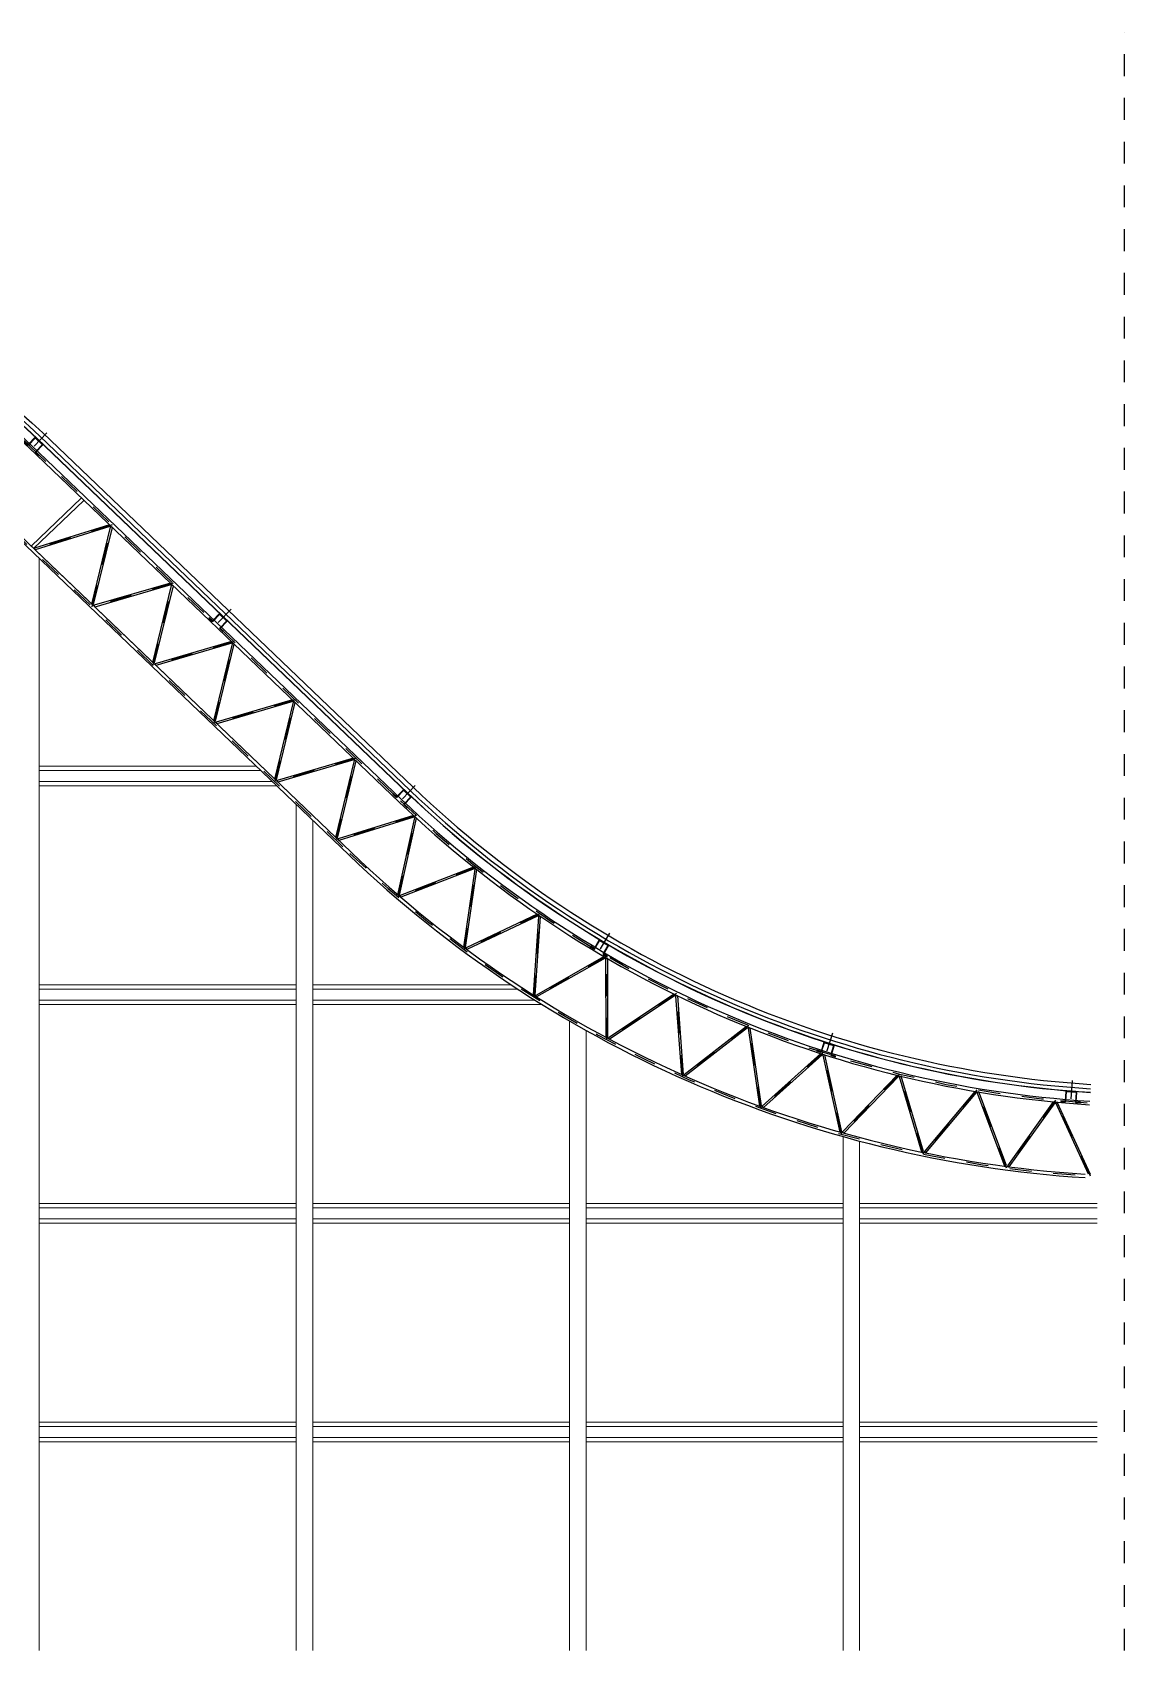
# Model space of a CAD drawing. Header units: metres. Extents: x -0.2 to 9.8, y -2.5 to 4.9.
# Drawn here: x 4.78 to 9.77, y -2.52 to 4.88 of the extents above; entities that cross this region are included whole.
import ezdxf

# ---------------------------------------------------------------- set-up
doc = ezdxf.new("R2010")
doc.units = ezdxf.units.M
doc.header["$LTSCALE"] = 0.0005
doc.linetypes.add('cobertura corte$0$DASHDOT', pattern=[25.4, 12.7, -6.35, 0, -6.35])
doc.layers.add('cobertura corte$0$ARQ_0', color=42, linetype='Continuous', plot=False)
doc.layers.add('cobertura corte$0$ARQ_CINZA 04', color=139, linetype='Continuous', lineweight=9)
doc.layers.add('cobertura corte$0$ARQ_CINZA 05', color=169, linetype='Continuous', lineweight=9)
for name, color, linetype in [('cobertura corte$0$ARQ_VISTA 02', 2, 'Continuous'), ('cobertura corte$0$det_01', 1, 'Continuous'), ('cobertura corte$0$det_03', 3, 'Continuous'), ('cobertura corte$0$DET_EIXO', 59, 'cobertura corte$0$DASHDOT'), ('cobertura corte$0$DET_EIXO CINZA 04', 139, 'cobertura corte$0$DASHDOT')]:
    doc.layers.add(name, color=color, linetype=linetype)

# ---------------------------------------------------------------- blocks, each defined once
blk = doc.blocks.new('cobertura corte$0$TERÇA')
at = {"layer": 'cobertura corte$0$ARQ_0'}
blk.add_line((0, -0.0495), (0, 0.035), dxfattribs=at)
at = {"layer": 'cobertura corte$0$det_03'}
blk.add_lwpolyline([(0.026, 0.05, 0.414214), (0.022, 0.046), (0.022, 0.004, -0.414214), (0.021, 0.003), (-0.021, 0.003, -0.414214), (-0.022, 0.004), (-0.022, 0.046, 0.414214), (-0.026, 0.05), (-0.045, 0.05), (-0.045, 0.047), (-0.026, 0.047, -0.414214), (-0.025, 0.046), (-0.025, 0.004, 0.414214), (-0.021, 0), (0.021, 0, 0.414214), (0.025, 0.004), (0.025, 0.046, -0.414214), (0.026, 0.047), (0.045, 0.047), (0.045, 0.05)], format="xyb", close=True, dxfattribs=at)

msp = doc.modelspace()

# ---------------------------------------------------------------- linework, layer by layer
at = {"layer": 'cobertura corte$0$ARQ_CINZA 04'}
for p, q in [((4.8468, 3.0469), (4.7883, 2.9858)), ((4.8125, 2.4714), (4.8125, -2.5214)), ((5.6895, 2.2406), (5.631, 2.1795)), ((6.531, 1.4354), (6.4725, 1.3744)), ((5.9875, 1.3472), (5.9875, -2.5214)), ((6.0625, 1.2754), (6.0625, -2.5214)), ((7.4203, 0.76), (7.3775, 0.6871)), ((7.2375, 0.3576), (7.2375, -2.5214)), ((7.3125, 0.3148), (7.3125, -2.5214)), ((8.4394, 0.3024), (8.4139, 0.2218)), ((8.4875, -0.1706), (8.4875, -2.5214)), ((8.5625, -0.191), (8.5625, -2.5214))]:
    msp.add_line(p, q, dxfattribs=at)
at = {"layer": 'cobertura corte$0$ARQ_CINZA 05'}
for p, q in [((5.803, 1.5236), (4.8125, 1.5236)), ((5.8239, 1.5036), (4.8125, 1.5036)), ((5.8762, 1.4536), (4.8125, 1.4536)), ((5.8971, 1.4336), (4.8125, 1.4336)), ((5.9875, 0.5236), (4.8125, 0.5236)), ((6.9704, 0.5236), (6.0625, 0.5236)), ((5.9875, 0.5036), (4.8125, 0.5036)), ((5.9875, 0.4536), (4.8125, 0.4536)), ((7.0008, 0.5036), (6.0625, 0.5036)), ((7.0788, 0.4536), (6.0625, 0.4536)), ((5.9875, 0.4336), (4.8125, 0.4336)), ((7.1109, 0.4336), (6.0625, 0.4336)), ((5.9875, -0.4764), (4.8125, -0.4764)), ((5.9875, -0.4964), (4.8125, -0.4964)), ((7.2375, -0.4764), (6.0625, -0.4764)), ((7.2375, -0.4964), (6.0625, -0.4964)), ((8.4875, -0.4764), (7.3125, -0.4764)), ((8.4875, -0.4964), (7.3125, -0.4964)), ((9.65, -0.4764), (8.5625, -0.4764)), ((9.65, -0.4964), (8.5625, -0.4964)), ((5.9875, -0.5464), (4.8125, -0.5464)), ((5.9875, -0.5664), (4.8125, -0.5664)), ((7.2375, -0.5464), (6.0625, -0.5464)), ((7.2375, -0.5664), (6.0625, -0.5664)), ((8.4875, -0.5464), (7.3125, -0.5464)), ((8.4875, -0.5664), (7.3125, -0.5664)), ((9.65, -0.5464), (8.5625, -0.5464)), ((9.65, -0.5664), (8.5625, -0.5664)), ((5.9875, -1.4764), (4.8125, -1.4764)), ((7.2375, -1.4764), (6.0625, -1.4764)), ((8.4875, -1.4764), (7.3125, -1.4764)), ((9.65, -1.4764), (8.5625, -1.4764)), ((5.9875, -1.4964), (4.8125, -1.4964)), ((5.9875, -1.5464), (4.8125, -1.5464)), ((7.2375, -1.4964), (6.0625, -1.4964)), ((7.2375, -1.5464), (6.0625, -1.5464)), ((8.4875, -1.4964), (7.3125, -1.4964)), ((8.4875, -1.5464), (7.3125, -1.5464)), ((9.65, -1.4964), (8.5625, -1.4964)), ((9.65, -1.5464), (8.5625, -1.5464)), ((5.9875, -1.5664), (4.8125, -1.5664)), ((7.2375, -1.5664), (6.0625, -1.5664)), ((8.4875, -1.5664), (7.3125, -1.5664)), ((9.65, -1.5664), (8.5625, -1.5664))]:
    msp.add_line(p, q, dxfattribs=at)
at = {"layer": 'cobertura corte$0$ARQ_VISTA 02'}
for p, q in [((4.5441, 2.7504), (6.2382, 1.1294)), ((5.1333, 2.6267), (4.7908, 2.5197)), ((5.1357, 2.6191), (4.7932, 2.512)), ((5.0527, 2.2637), (5.1387, 2.616)), ((5.0605, 2.2618), (5.1465, 2.6141)), ((5.1333, 2.6267), (5.1357, 2.6191)), ((5.1465, 2.6141), (5.1387, 2.616)), ((4.7932, 2.512), (4.7908, 2.5197)), ((5.412, 2.3601), (5.0638, 2.2586)), ((5.4142, 2.3524), (5.0661, 2.2509)), ((5.3316, 1.9969), (5.4176, 2.3492)), ((5.3394, 1.995), (5.4254, 2.3473)), ((5.412, 2.3601), (5.4142, 2.3524)), ((5.4254, 2.3473), (5.4176, 2.3492)), ((5.0527, 2.2637), (5.0605, 2.2618)), ((5.0661, 2.2509), (5.0638, 2.2586)), ((5.6909, 2.0932), (5.3427, 1.9918)), ((5.6931, 2.0855), (5.3449, 1.9841)), ((5.6105, 1.7301), (5.6965, 2.0823)), ((5.6182, 1.7282), (5.7042, 2.0805)), ((5.6909, 2.0932), (5.6931, 2.0855)), ((5.7042, 2.0805), (5.6965, 2.0823)), ((5.3316, 1.9969), (5.3394, 1.995)), ((5.3449, 1.9841), (5.3427, 1.9918)), ((5.9697, 1.8264), (5.6216, 1.725)), ((5.972, 1.8187), (5.6238, 1.7173)), ((5.8893, 1.4632), (5.9753, 1.8155)), ((5.8971, 1.4613), (5.9831, 1.8136)), ((5.9697, 1.8264), (5.972, 1.8187)), ((5.9831, 1.8136), (5.9753, 1.8155)), ((5.6105, 1.7301), (5.6182, 1.7282)), ((5.6238, 1.7173), (5.6216, 1.725)), ((6.2486, 1.5596), (5.9004, 1.4581)), ((6.2486, 1.5596), (6.2508, 1.5519)), ((6.2508, 1.5519), (5.9027, 1.4504)), ((6.1682, 1.1964), (6.2542, 1.5487)), ((6.176, 1.1945), (6.262, 1.5468)), ((6.262, 1.5468), (6.2542, 1.5487)), ((5.8893, 1.4632), (5.8971, 1.4613)), ((5.9027, 1.4504), (5.9004, 1.4581)), ((6.5234, 1.2978), (6.179, 1.1914)), ((6.5257, 1.2902), (6.1814, 1.1838)), ((6.4523, 0.9354), (6.5292, 1.2869)), ((6.4602, 0.9336), (6.537, 1.2852)), ((6.5234, 1.2978), (6.5257, 1.2902)), ((6.537, 1.2852), (6.5292, 1.2869)), ((6.1682, 1.1964), (6.176, 1.1945)), ((6.1814, 1.1838), (6.179, 1.1914)), ((6.7983, 1.0618), (6.4629, 0.9313)), ((6.8012, 1.0543), (6.4658, 0.9239)), ((6.7536, 0.6951), (6.8049, 1.0514)), ((6.7615, 0.694), (6.8128, 1.0502)), ((6.7983, 1.0618), (6.8012, 1.0543)), ((6.8128, 1.0502), (6.8049, 1.0514)), ((6.4523, 0.9354), (6.4602, 0.9336)), ((6.4658, 0.9239), (6.4629, 0.9313)), ((7.0895, 0.8462), (6.7644, 0.6919)), ((7.093, 0.8389), (6.7678, 0.6847)), ((7.0714, 0.4773), (7.0969, 0.8362)), ((7.0794, 0.4767), (7.1049, 0.8357)), ((7.0895, 0.8462), (7.093, 0.8389)), ((7.1049, 0.8357), (7.0969, 0.8362)), ((6.7536, 0.6951), (6.7615, 0.694)), ((6.7678, 0.6847), (6.7644, 0.6919)), ((7.3955, 0.6521), (7.0824, 0.4748)), ((7.3995, 0.6452), (7.0863, 0.4678)), ((7.3955, 0.6521), (7.3995, 0.6452)), ((7.4116, 0.6428), (7.4036, 0.6427)), ((7.404, 0.2829), (7.4036, 0.6427)), ((7.412, 0.2829), (7.4116, 0.6428)), ((7.0714, 0.4773), (7.0794, 0.4767)), ((7.0863, 0.4678), (7.0824, 0.4748)), ((7.7148, 0.4806), (7.4152, 0.2812)), ((7.7192, 0.474), (7.4196, 0.2745)), ((7.7148, 0.4806), (7.7192, 0.474)), ((7.7315, 0.4724), (7.7235, 0.4719)), ((7.7498, 0.1129), (7.7235, 0.4719)), ((7.7578, 0.1135), (7.7315, 0.4724)), ((8.0455, 0.3326), (7.7611, 0.1121)), ((8.0504, 0.3263), (7.766, 0.1057)), ((8.0455, 0.3326), (8.0504, 0.3263)), ((8.0627, 0.3256), (8.0548, 0.3245)), ((8.107, -0.0316), (8.0548, 0.3245)), ((8.1149, -0.0305), (8.0627, 0.3256)), ((7.404, 0.2829), (7.412, 0.2829)), ((7.4196, 0.2745), (7.4152, 0.2812)), ((8.386, 0.2088), (8.1183, -0.0317)), ((8.3914, 0.2028), (8.1236, -0.0376)), ((8.386, 0.2088), (8.3914, 0.2028)), ((8.4038, 0.2031), (8.3959, 0.2013)), ((8.4736, -0.1501), (8.3959, 0.2013)), ((8.4814, -0.1483), (8.4038, 0.2031)), ((7.7498, 0.1129), (7.7578, 0.1135)), ((7.766, 0.1057), (7.7611, 0.1121)), ((8.7346, 0.1098), (8.4849, -0.1493)), ((8.7404, 0.1043), (8.4906, -0.1549)), ((8.7346, 0.1098), (8.7404, 0.1043)), ((8.7527, 0.1054), (8.745, 0.1031)), ((8.8479, -0.2418), (8.745, 0.1031)), ((8.8555, -0.2395), (8.7527, 0.1054)), ((9.0895, 0.0362), (8.859, -0.2402)), ((9.0956, 0.0311), (8.8652, -0.2453)), ((9.0895, 0.0362), (9.0956, 0.0311)), ((9.1078, 0.0332), (9.1003, 0.0303)), ((9.2277, -0.3063), (9.1003, 0.0303)), ((9.2352, -0.3034), (9.1078, 0.0332)), ((8.107, -0.0316), (8.1149, -0.0305)), ((8.1236, -0.0376), (8.1183, -0.0317)), ((9.4486, -0.0116), (9.2387, -0.3039)), ((9.4551, -0.0162), (9.2452, -0.3086)), ((9.4486, -0.0116), (9.4551, -0.0162)), ((9.4671, -0.0133), (9.4599, -0.0167)), ((9.6105, -0.3432), (9.4599, -0.0167)), ((8.4736, -0.1501), (8.4814, -0.1483)), ((8.4906, -0.1549), (8.4849, -0.1493)), ((8.8479, -0.2418), (8.8555, -0.2395)), ((8.8652, -0.2453), (8.859, -0.2402)), ((9.2277, -0.3063), (9.2352, -0.3034)), ((9.2452, -0.3086), (9.2387, -0.3039))]:
    msp.add_line(p, q, dxfattribs=at)
for points in [[(1.1697, 2.9505, -0.407987), (4.775, 2.9917), (6.4691, 1.3708, 0.17689), (9.6161, -0.0089)], [(1.1821, 2.9403, -0.407813), (4.7639, 2.9801), (6.458, 1.3592, 0.17689), (9.6151, -0.0248)], [(1.4287, 2.7369, -0.403847), (4.5441, 2.7504), (6.2382, 1.1294, 0.17689), (9.595, -0.3422)], [(1.4412, 2.7267, -0.403618), (4.533, 2.7388), (6.2271, 1.1179, 0.17689), (9.594, -0.3582)]]:
    msp.add_lwpolyline(points, format="xyb", dxfattribs=at)
for points in [[(5.005, 2.7495), (4.775, 2.5294)], [(5.0166, 2.7384), (4.7866, 2.5184)]]:
    msp.add_lwpolyline(points, dxfattribs=at)
at = {"layer": 'cobertura corte$0$ARQ_VISTA 02', "extrusion": (0, 0, -1)}
msp.add_lwpolyline([(-9.6196, -0.3437), (-9.4671, -0.0133)], dxfattribs=at)
at = {"layer": 'cobertura corte$0$det_01'}
for points in [[(1.113, 3.0027, -0.408328), (4.8282, 3.0473), (6.5223, 1.4264, 0.17689), (9.6209, 0.068, 0.17689)], [(1.1272, 2.9886, -0.408328), (4.8144, 3.0329), (6.5085, 1.412, 0.17689), (9.6196, 0.048, 0.17689)], [(1.1385, 2.9773, -0.408328), (4.8033, 3.0213), (6.4974, 1.4004, 0.17689), (9.6186, 0.032, 0.17689)], [(1.1392, 2.9766, -0.408328), (4.8027, 3.0206), (6.4967, 1.3997, 0.17689), (9.6186, 0.0311, 0.17689)]]:
    msp.add_lwpolyline(points, format="xyb", dxfattribs=at)
at = {"layer": 'cobertura corte$0$DET_EIXO'}
for points in [[(1.1759, 2.9454, -0.4079), (4.7695, 2.9859), (6.4636, 1.365, 0.17689), (9.6156, -0.0169)], [(1.4349, 2.7318, -0.403733), (4.5386, 2.7446), (6.2327, 1.1237, 0.17689), (9.5945, -0.3502)]]:
    msp.add_lwpolyline(points, format="xyb", dxfattribs=at)
at = {"layer": 'cobertura corte$0$DET_EIXO', "extrusion": (0, 0, -1)}
msp.add_lwpolyline([(-9.6189, -0.3517), (-9.4587, -0.0045), (-9.2354, -0.3153), (-9.0999, 0.0426), (-8.8549, -0.2514), (-8.7456, 0.1154), (-8.48, -0.1602), (-8.3973, 0.2135), (-8.1126, -0.0422), (-8.0571, 0.3365), (-7.7546, 0.102), (-7.7266, 0.4837), (-7.408, 0.2716), (-7.4076, 0.6543), (-7.0746, 0.4658), (-7.1017, 0.8475), (-6.756, 0.6835), (-6.8105, 1.0623), (-6.4539, 0.9235), (-6.5356, 1.2974), (-6.1693, 1.1842), (-6.2608, 1.559), (-5.8905, 1.4511), (-5.9819, 1.8258), (-5.6116, 1.7179), (-5.7031, 2.0926), (-5.3327, 1.9847), (-5.4242, 2.3594), (-5.0539, 2.2515), (-5.1453, 2.6263), (-4.7899, 2.5152)], dxfattribs=at)
at = {"layer": 'cobertura corte$0$DET_EIXO CINZA 04'}
msp.add_line((9.775, -2.5214), (9.775, 4.8786), dxfattribs=at)

# ---------------------------------------------------------------- block references
for p, rotation in [((4.8125, 3.0111), 136.2645478226283), ((5.6552, 2.2048), 136.2645478226283), ((6.4967, 1.3997), 136.2645478226283), ((7.3952, 0.7173), 149.5749817087244), ((8.4245, 0.2552), 162.4884412996333), ((9.5315, 0.0364), 175.3835683639047)]:
    msp.add_blockref('cobertura corte$0$TERÇA', p, dxfattribs=dict(rotation=rotation))

doc.saveas('drawing.dxf')
